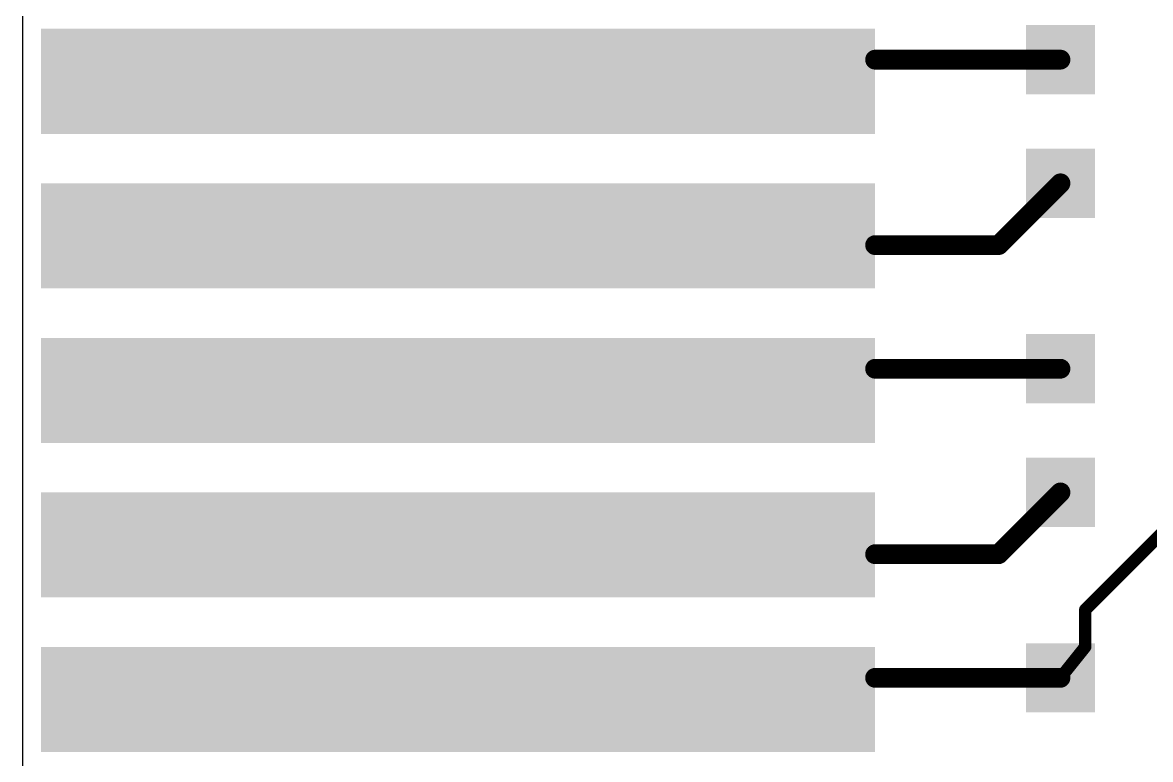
# Model space of a CAD drawing. Extents: x 0 to 127, y -4 to 62.
# Drawn here: x 0.01 to 23.18, y 9.37 to 24.51 of the extents above; entities that cross this region are included whole.
import ezdxf

# ---------------------------------------------------------------- set-up
doc = ezdxf.new("R2010")
doc.units = 0
for name, color, linetype in [('16', 172, 'CONTINUOUS'), ('17', 92, 'CONTINUOUS'), ('20', 7, 'CONTINUOUS')]:
    doc.layers.add(name, color=color, linetype=linetype)

# ---------------------------------------------------------------- blocks, each defined once
blk = doc.blocks.new('RECT')
blk.add_solid([(-0.5, -0.5), (0.5, -0.5), (-0.5, 0.5), (0.5, 0.5)])
blk = doc.blocks.new('SQUAREP')
blk.add_solid([(-0.5, -0.5), (0.5, -0.5), (-0.5, 0.5), (0.5, 0.5)])

msp = doc.modelspace()

# ---------------------------------------------------------------- linework, layer by layer
at = {"layer": '16'}
for points, const_width in [([(21.336, 23.749), (17.526, 23.749)], 0.4064), ([(21.336, 21.209), (20.066, 19.939)], 0.4064), ([(20.066, 19.939), (17.526, 19.939)], 0.4064), ([(21.336, 17.399), (17.526, 17.399)], 0.4064), ([(21.844, 12.446), (24.384, 14.986)], 0.254), ([(21.336, 14.859), (20.066, 13.589)], 0.4064), ([(20.066, 13.589), (17.526, 13.589)], 0.4064), ([(21.844, 11.684), (21.844, 12.446)], 0.254), ([(21.336, 11.049), (21.844, 11.684)], 0.254), ([(21.336, 11.049), (17.526, 11.049)], 0.4064)]:
    msp.add_lwpolyline(points, dxfattribs=dict(at, const_width=const_width))
for points, const_width in [([(17.526, 23.8506, 1), (17.526, 23.6474)], 0.2032), ([(21.336, 23.6474, 1), (21.336, 23.8506)], 0.2032), ([(21.4078, 21.1372, 1), (21.2642, 21.2808)], 0.2032), ([(17.526, 20.0406, 1), (17.526, 19.8374)], 0.2032), ([(19.9942, 20.0108, 1), (20.1378, 19.8672)], 0.2032), ([(20.066, 19.8374, 1), (20.066, 20.0406)], 0.2032), ([(17.526, 17.5006, 1), (17.526, 17.2974)], 0.2032), ([(21.336, 17.2974, 1), (21.336, 17.5006)], 0.2032), ([(21.4078, 14.7872, 1), (21.2642, 14.9308)], 0.2032), ([(17.526, 13.6906, 1), (17.526, 13.4874)], 0.2032), ([(19.9942, 13.6608, 1), (20.1378, 13.5172)], 0.2032), ([(20.066, 13.4874, 1), (20.066, 13.6906)], 0.2032), ([(21.9075, 12.446, 1), (21.7805, 12.446)], 0.127), ([(21.7991, 12.4909, 1), (21.8889, 12.4011)], 0.127), ([(21.7805, 11.684, 1), (21.9075, 11.684)], 0.127), ([(21.8936, 11.6443, 1), (21.7944, 11.7237)], 0.127), ([(17.526, 11.1506, 1), (17.526, 10.9474)], 0.2032), ([(21.2864, 11.0887, 1), (21.3856, 11.0093)], 0.127), ([(21.336, 10.9474, 1), (21.336, 11.1506)], 0.2032)]:
    msp.add_lwpolyline(points, format="xyb", dxfattribs=dict(at, const_width=const_width))
at = {"layer": '20'}
msp.add_line((0.005, 59.652), (0.005, 2.832), dxfattribs=at)

# ---------------------------------------------------------------- block references
at = {"layer": '16', "xscale": 17.1451, "yscale": 2.1591, "rotation": 180}
for p in [(8.9535, 23.3045), (8.9535, 20.1295), (8.9535, 16.9545), (8.9535, 13.7795), (8.9535, 10.6045)]:
    msp.add_blockref('RECT', p, dxfattribs=at)
at = {"layer": '17', "xscale": 1.4224, "yscale": 1.4224, "rotation": 180}
for p in [(21.336, 23.749), (21.336, 21.209), (21.336, 17.399), (21.336, 14.859), (21.336, 11.049)]:
    msp.add_blockref('SQUAREP', p, dxfattribs=at)

doc.saveas('drawing.dxf')
